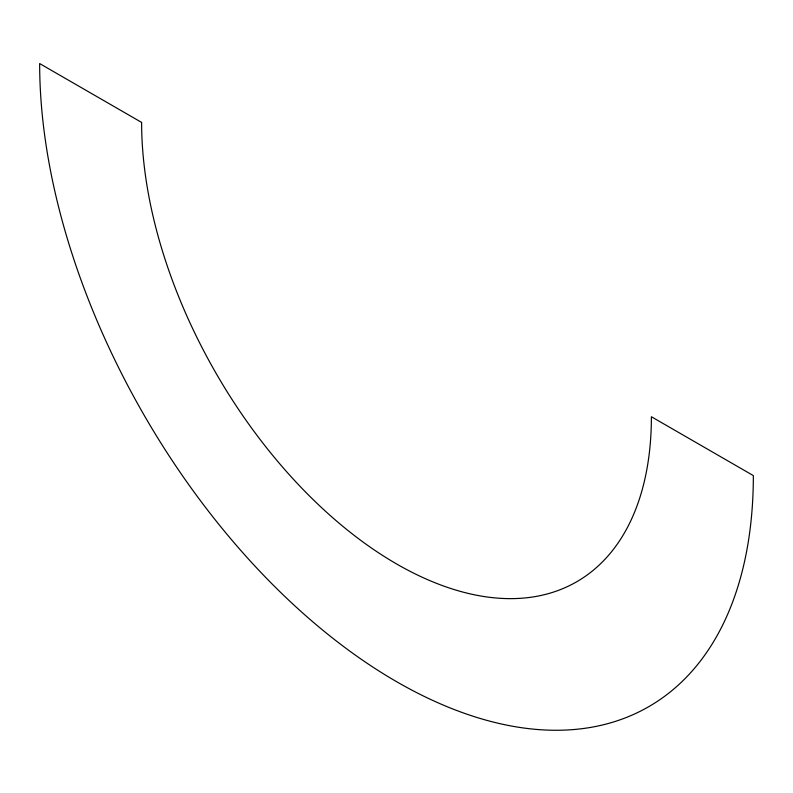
<?xml version="1.0" encoding="UTF-8"?>
<svg xmlns="http://www.w3.org/2000/svg" width="793" height="793" viewBox="0 0 793 793"><rect width="100%" height="100%" fill="white"/><g stroke="black" fill="none" stroke-linecap="round" stroke-linejoin="round"><path stroke-width="1.19" d="M141.61 122.419L39.65 63.559A504.665 291.368 60 0 0 396.5 681.633A504.665 291.368 60 0 0 753.35 475.602L651.39 416.741A360.468 208.123 60 0 1 396.5 563.902A360.468 208.123 60 0 1 141.61 122.419"/></g></svg>
